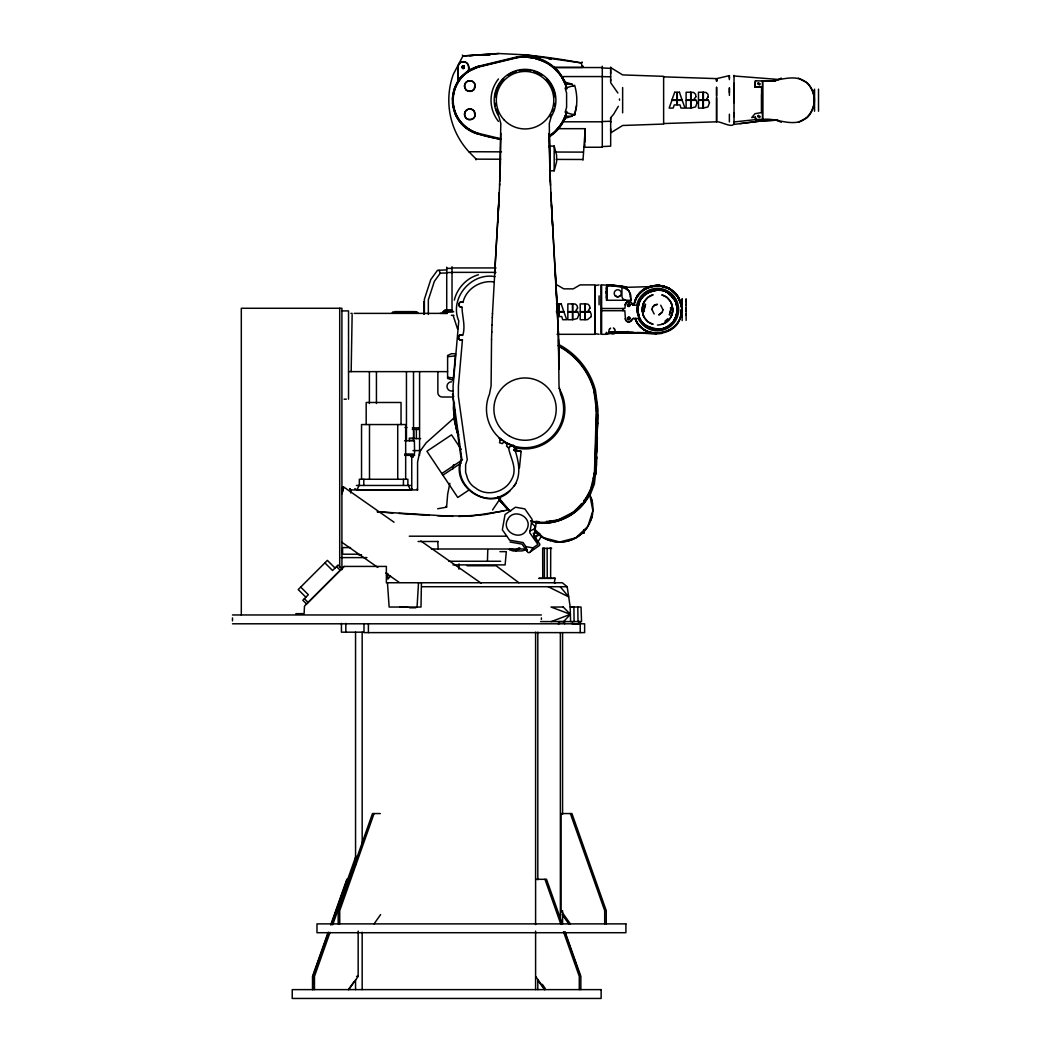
<?xml version="1.0" encoding="UTF-8"?>
<svg xmlns="http://www.w3.org/2000/svg" width="1051" height="1051" viewBox="0 0 1051 1051"><rect width="100%" height="100%" fill="white"/><g stroke="black" fill="none" stroke-linecap="round" stroke-linejoin="round"><path stroke-width="1.5" d="M610.67 131.349L610.67 130.652M610.67 129.838L610.67 128.892M610.67 122.586L610.67 121.036M610.67 119.394L610.67 117.686L612.378 115.755A50.973 50.908 -89.6 0 0 613.718 114.099L618.33 106.282M610.67 80.993L610.67 79.364M610.67 73.715L610.67 71.494M610.67 70.562L610.67 69.734M610.67 67.579L622.639 74.91L663.628 76.342L663.628 124.057L622.639 125.489L610.67 132.899M681.534 310.702L682.165 309.428M716.585 95.523L716.585 87.325L716.585 121.824C720.552 120.944 735.214 130.35 734.018 121.601M729.381 95.352L729.394 87.811L729.381 92.619M729.381 79.64L729.381 75.606L716.716 78.628L663.628 76.841M734.018 116.674L734.018 83.331M755.419 117.068L755.419 119.617L755.419 117.068L751.741 117.567L754.973 113.718L761.594 112.549L761.594 86.957L754.815 87.062L761.594 86.957M734.018 76.605L734.018 75.488L734.018 102.735M755.419 119.617L762.698 119.394L762.698 80.993L755.419 80.782L754.973 86.957M342.35 492.525L341.917 493.799C342.258 492.131 342.481 484.314 343.467 488.176M547.124 548.333L547.256 578.339L550.619 578.339L550.724 548.333L551.499 548.333L549.87 548.333M606.874 300.231L606.558 291.547L606.427 300.271L630.915 300.271A45.035 28.994 -87.4 0 0 630.416 296.159M606.427 297.985L606.44 295.817M716.572 79.574L716.585 78.654L716.585 81.321L716.716 78.628M729.368 121.916L729.381 114.191M606.453 291.942L606.466 290.194M647.337 327.097L653.945 329.502C632.479 326.795 632.702 292.835 653.945 289.695L644.46 294.109M734.018 113.009L734.018 124.386L761.594 120.944L777.648 120.103M606.466 290.273L606.48 288.749M549.712 163.076L549.292 123.414L551.276 116.464A30.86 30.86 0 0 0 545.141 76.776A30.86 30.86 0 0 0 504.979 76.776A30.86 30.86 0 0 0 498.844 116.464L500.815 123.414L499.619 185.396M606.48 288.802C605.652 283.061 620.418 287.317 624.741 287.829M454.229 414.869L454.374 402.783M491.54 339.604L491.106 385.875L489.424 394.309A38.585 38.585 0 0 0 525.053 447.687A38.585 38.585 0 0 0 560.682 394.309L559.001 385.875L558.383 332.694L555.059 266.034M500.394 163.076L500.815 133.293M682.165 307.391L681.626 311.779M350.653 492.958L350.732 489.924L349.786 488.662L350.824 490.042M491.526 339.709L491.763 331.88M593.276 478.52L594.485 472.017L596.351 409.312L593.894 390.657M595.365 395.123L596.771 409.273L594.892 472.03L589.519 493.589L583.594 501.038M596.114 464.792L595.667 474.553L595.654 464.778L596.548 464.805L595.878 472.49M596.114 464.266L596.351 456.922M596.705 445.033L596.259 454.755L596.245 445.02L597.139 445.046L596.469 452.731M596.692 444.507L596.942 437.163M597.362 423.093L596.534 435.35L597.086 423.08L597.783 423.106L597.126 430.726M597.349 422.449L597.296 410.048C596.797 414.304 597.559 435.061 597.612 414.462M596.219 467.235L594.367 483.972L590.045 495.205L589.677 494.43A52.445 51.499 -24 0 1 535.34 522.781M596.469 459.182L597.953 409.299L595.444 390.249A72.874 72.874 0 0 0 558.725 344.478M487.441 561.26L487.795 549.66M499.908 178.079L500.407 162.905M491.75 332.287L492.013 324.733M606.519 291.85L606.821 299.272L606.913 296.172M455.254 410.415L455.083 415.066L452.534 393.889L453.769 396.529M606.243 334.257L606.309 332.3M499.777 181.521L499.921 177.672M492.013 324.877L492.315 317.336M492.315 317.481L492.485 313.526M499.685 183.702L498.962 199.69M492.459 314.026L499.304 192.399M421.425 582.753L421.004 607.031L389.146 607.031L387.451 582.753M452.416 99.201L454.032 89.545L457.75 81.544L457.75 67.093L459.366 63.191A5.531 5.531 0 0 1 468.799 67.093C470.204 74.017 459.537 74.989 457.934 81.255L457.934 67.093A5.334 5.334 0 0 1 463.281 61.759A5.334 5.334 0 0 1 468.615 67.093L468.615 70.575M499.264 193.437L497.74 222.116M729.381 75.606L729.381 75.961M455.372 355.934L455.49 353.727L451.365 353.727L447.608 355.474L447.608 378.452L453.165 380.199L455.372 355.934L447.608 356.657M498.7 204.682L494.587 274.022M637.55 306.077L637.55 313.106L637.55 306.077L641.964 296.605M677.356 313.106L677.356 306.077L677.356 313.106L672.929 322.578M417.076 607.031L418.508 582.753M437.676 508.75L446.596 507.173L447.66 494.18L449.854 483.276M583.003 160.146L585.236 128.682L558.567 128.682L565.162 118.29L572.033 116.214L573.439 114.165M412.912 456.62L410.98 456.62L413.398 456.62L412.912 456.095M643.751 311.569L645.511 304.146L643.948 309.598L644.46 311.464M671.142 307.628L669.382 315.037L670.958 309.598L670.433 307.72M519.457 467.84L521.112 451.418L513.742 449.644M601.619 310.702L624.82 310.702L625.542 319.846A3.6 3.56 -69.5 0 0 629.812 321.79L632.098 319.596A1.76 1.734 -69.5 0 1 633.241 318.492L638.154 318.414A21.217 21.217 0 0 0 671.747 325.258A21.217 21.217 0 0 0 667.989 291.18A21.217 21.217 0 0 0 636.696 305.184L633.753 305.184A1.76 1.76 0 0 1 632.098 304.002A3.508 3.468 41.1 0 0 630.639 302.189L629.602 301.755A3.626 3.547 44.8 0 0 625.962 303.056A3.652 3.56 56.6 0 0 625.384 304.186L624.872 308.495L601.619 308.495M676.437 302.675C668.397 277.477 627.539 294.254 639.284 317.888L637.353 309.598L639.941 299.482M674.952 319.701L677.54 309.598L674.952 299.482M643.803 302.32L641.99 309.598L643.803 316.863L648.178 321.961L653.131 324.286C638.693 320.91 638.837 298.3 653.118 294.753L648.178 297.223L643.803 302.32L642.292 307.418M661.762 324.286C676.384 320.936 675.99 298.208 661.762 294.897L666.728 297.223L671.09 302.32L672.903 309.598C672.706 317.993 665.822 324.864 657.453 325.048M343.493 488.19L342.1 493.155M633.871 305.184C636.157 293.374 647.534 285.136 659.45 285.662L669.71 288.946L676.923 295.541L680.536 302.964C674.768 279.421 637.313 281.156 633.871 305.184L636.735 296.934A25.25 24.672 19 0 1 638.68 294.188A24.79 23.937 -0.9 0 1 640.309 292.375L641.609 291.206M585.026 142.949L585.236 128.682M342.061 492.866L341.917 488.413M534.499 529.376L534.906 527.063M536.338 522.373L533.974 535.8L539.82 544.142L539.597 545.377L529.152 552.695L527.93 552.471L522.084 544.129L509.998 542.001M572.611 621.588L572.204 623.795L580.349 623.795L580.375 621.588L578.615 621.588L578.878 623.782M675.609 317.888L677.54 309.598L675.609 301.295A19.969 19.969 0 0 0 651.817 290.431C640.348 294.267 633.95 308.902 640.532 319.359M452.679 469.245L453.612 464.581M574.634 115.071L576.316 107.373A51.591 51.591 0 0 0 574.634 85.328L565.149 88.126L566.607 93.079L566.607 107.307L565.149 112.273L574.634 115.071L576.539 105.586M681.455 303.135L681.416 304.527L681.587 302.635M639.205 302.031L637.694 309.598L639.205 317.152L637.681 312.436L637.681 306.747M352.138 314.696L351.165 371.634M542.763 578.339L542.658 548.333L544.379 548.333L544.379 578.339L555.256 578.326L554.219 582.753L555.572 582.753M681.298 302.031L681.941 299.443L681.692 300.56M681.639 300.757L681.455 301.466M654.169 313.973L651.975 309.598L652.618 307.023L654.615 305.197L652.618 307.023M662.275 312.173L658.977 314.84L662.275 312.173L662.918 309.598L660.737 305.21M343.191 489.582L342.705 491.277M813.855 92.028L814.328 90.044L813.724 92.514M554.179 170.801L556.61 161.749L556.61 155.154L554.179 146.089L549.384 146.089L549.949 170.801L554.179 170.801L554.179 146.089M681.114 314.998C677.278 337.765 641.938 339.959 634.988 318.414M671.09 316.863L672.614 311.779M454.321 300.113C457.093 288.276 466.644 277.937 478.441 274.758M416.945 489.07L417.575 489.924L350.732 489.924M685.686 304.948L685.909 304.291M548.924 136.538L550.107 135.724A43.866 43.866 0 0 0 554.81 131.887L561.786 123.453L566.817 112.286M328.07 932.395L312.515 976.379L312.515 989.622M330.75 924.814L346.843 879.306L349.957 879.306M328.464 932.395L312.909 976.379L312.909 989.622M331.144 924.814L347.237 879.306M337.161 909.128L338.777 904.569M343.598 890.92L355.934 856.026M330.027 932.395L314.472 976.379L314.472 989.622M332.707 924.814L348.801 879.306M374.064 813.553L339.736 910.639L339.736 923.882M500.368 440.185L499.461 442.734L502.325 443.627A2.43 2.43 0 0 1 505.636 442.734A2.43 2.43 0 0 1 506.529 446.058L508.737 448.094L510.484 446.031L513.177 445.808L505.767 442.524L499.212 437.741L500.368 440.185L499.212 437.741M475.945 159.805L476.366 158.662M566.069 115.912L564.177 120.287A43.984 43.984 0 0 1 549.331 136.88M564.702 81.098L558.987 72.191L554.376 67.409L582.123 67.409L582.924 66.213M651.975 309.598L652.277 308.849M662.629 310.334L662.918 309.598M354.844 488.662L357.104 489.858L358.943 485.457M564.177 120.287L565.162 118.29L564.492 118.474A43.472 43.472 0 0 1 551 135.08M586.116 497.872L590.517 489.635M649.032 287.435L651.16 286.595L627.986 287.291L620.97 285.951L601.619 284.887L601.619 334.31L606.243 334.31M635.881 298.458L640.348 292.362M675.018 318.571C672.377 324.168 666.938 328.135 660.961 329.502L670.433 325.074M653.394 290.496C647.994 291.455 643.225 295.068 640.532 299.824M638.89 301.9L643.488 295.633M676.003 317.284L672.535 322.67A19.969 19.969 0 0 0 677.212 306.747L675.609 301.295L668.922 293.794M530.427 551.801L533.028 547.886L537.941 544.444L529.73 532.726L532.108 519.299L524.817 508.881L515.463 507.226L505.045 514.53L502.352 529.783L509.643 540.201L523.07 542.566L525.92 546.638L527.037 551.21M492.538 509.958L500.578 498.095M635.172 300.008C643.462 277.017 681.206 283.402 681.284 307.575M374.064 923.882L380.62 914.606M348.393 989.622L354.016 981.687M348.801 989.622L358.155 976.379L358.155 931.081M446.728 272.997L440.33 273.142L434.352 281.366L428.335 299.863L428.335 314.459M514.057 486.114L515.923 483.552M581.61 503.521L575.685 510.97L555.874 521.033L546.362 521.427M754.815 87.062L755.419 80.782M674.978 326.165L676.752 324.05M390.525 576.066L387.885 579.127L387.74 573.426M609.777 328.937L610.657 328.083M563.651 621.588L570.365 614.31L570.194 607.031L567.185 586.721L562.338 582.753L386.374 582.753L386.374 566.423L344.124 566.423L306.564 603.997L302.819 600.252L308.35 594.708L300.704 587.062M638.811 294.044L640.427 292.336M620.326 295.659L618.697 296.658A3.416 3.271 0 0 1 616.766 296.645L615.137 295.659M774.64 81.255L761.594 81.098L775.126 80.782M344.124 566.423L304.501 606.072L304.107 613.653L295.856 613.653M553.483 541.423A33.238 33.238 0 0 0 582.399 533.041L583.975 531.464A33.238 33.238 0 0 0 586.8 527.996M581.61 62.732L582.254 62.101L581.229 63.099M573.268 512.192L579.745 505.859M640.808 291.928C648.309 284.624 660.553 283.31 669.579 288.578L659.476 285.438L648.717 286.976M668.922 325.39L671.957 322.657M664.928 321.238L667.91 318.65M641.885 290.969C649.597 284.112 661.302 284.387 670.131 288.907L672.377 291.14M535.248 528.587L530.046 530.939M357.104 489.858L410.31 489.858L412.11 488.662M774.745 81.163L781.313 78.129M509.971 490.896C489.07 512.231 449.841 486.718 461.218 459.077L455.503 419.126M518.984 547.807L515.739 550.08L509.893 549.042M534.158 537.179L539.57 533.396M515.975 550.96L519.956 548.162M534.552 537.941L539.859 534.223M441.801 473.567L462.519 459.747M442.878 475.183L461.008 463.084M469.416 489.727L457.776 497.491L426.916 451.247L451.51 434.838L461.139 449.276M645.971 293.794L649.505 291.758M613.718 332.339L656.836 333.706L608.884 331.866L615.085 331.656M412.662 456.095L411.756 456.751M447.739 311.779L453.69 311.74M637.681 312.436A19.969 19.969 0 0 0 646.654 326.388C653.197 330.434 661.71 330.434 668.239 326.388A19.969 19.969 0 0 1 651.817 328.753L646.654 326.388L642.358 322.67L644.46 325.074M413.398 456.62L412.728 456.751M646.654 292.795L657.453 290.063L661.513 290.496M647.337 292.086L651.817 290.431M667.556 327.097L663.076 328.753M798.366 122.258L807.221 117.567A24.58 24.58 0 0 0 807.221 82.819L798.366 78.129M408.484 312.791L409.995 312.436M551.341 621.588L570.365 614.31L570.601 621.588M394.585 312.791L401.574 312.791M462.033 307.234C462.19 316.785 465.685 325.652 462.821 335.4C457.868 331.84 456.962 342.324 462.453 339.67L458.394 386.098L458.394 396.516L467.261 459.602L465.619 464.634L465.619 472.28L466.802 475.919A18.353 18.353 0 0 0 475.564 487.992C486.823 497.162 505.15 492.341 511.535 479.558C517.92 468.72 510.418 458.275 508.513 447.739M566.817 88.113C561.05 66.318 536.614 52.13 514.832 57.95L479.401 66.528L467.879 71.678A34.985 34.985 0 0 0 463.452 75.304C453.585 84.658 450.222 99.976 455.201 112.602C461.678 131.454 483.71 136.564 500.959 139.087M392.509 312.791L415.473 312.791M503.744 510.983L471.163 516.067L437.597 515.765M412.163 312.265L417.562 312.502L392.496 312.502L396.161 312.502M650.333 286.503C657.295 284.427 665.112 285.544 671.077 289.695M599.083 284.887L595.221 285.557L595.221 333.627L599.083 334.31M549.266 521.309L558.16 519.864M628.104 331.577L621.364 332.195M400.234 312.502L409.824 312.502M734.018 121.969L756.878 119.472L755.551 119.472M651.883 286.345L659.608 285.504L663.562 286.266M392.706 312.265L393.455 312.502M555.256 578.326L552.642 578.339M451.391 310.649L444.481 310.649M616.267 332.628L606.269 333.653M611.38 333.18L606.703 333.627L633.792 332.536M582.123 67.409L581.4 62.942A660.961 660.961 0 0 0 524.961 54.823L498.739 53.522L462.939 55.966L453.336 74.293A76.25 76.25 0 0 0 468.864 151.738L476.182 159.148L500.71 159.226M613.863 332.996L624.163 332.55M602.289 146.588L610.67 146.155L610.67 117.686M446.728 269.871L437.439 270.357L430.779 279.54L424.381 299.233L424.381 314.026M777.766 120.129L761.594 120.944L739.97 123.637M535.012 521.9L539.018 521.73L535.944 521.27M663.628 123.545L716.585 121.824L716.585 97.822M498.739 53.522L462.939 55.966L462.401 55.059M442.629 311.74L448.199 311.569M602.289 121.509L610.67 121.272M458.867 516.501L484.747 514.583L508.855 509.788L497.74 496.584M480.557 55.178L489.832 54.954M494.141 281.931C480.557 279.908 466.013 288.775 462.992 302.425C462.217 301.821 461.113 301.834 460.246 302.241C457.605 303.516 459.103 307.877 461.98 307.247M655.482 285.557L659.608 285.504M444.875 309.94L451.602 309.94M542.658 548.333L550.724 548.333M507.738 508.802L499.764 500.631M554.508 67.54L602.289 67.54M562.167 76.565L602.289 76.565M762.698 80.993C777.306 82.661 794.096 71.993 807.063 82.976A24.357 24.357 0 0 1 813.894 104.01C812.265 112.247 806.84 120.011 798.326 122.047C785.767 124.438 775.06 117.948 762.698 119.394M565.464 84.172L572.033 84.172L573.439 86.235M565.464 116.214L572.033 116.214M563.375 121.798L602.289 121.798M583.844 147.245L602.289 147.245L602.289 66.213M452.022 267.939L496.019 267.939M446.728 268.373L452.022 268.373M452.022 272.354L495.914 272.354M446.728 272.537L452.022 272.537M494.982 276.636C471.176 272.17 449.027 298.471 458.775 320.923L453.099 385.875L453.099 396.884L461.836 459.129C452.114 482.803 481.122 507.475 503.284 495.008C524.594 483.499 519.706 463.386 513.387 445.033M556.439 303.884L558.633 303.884L558.646 311.608L556.439 311.608M681.442 310.268L682.165 310.268M341.917 310.912L348.538 310.912L348.538 399.183M443.732 310.951L452.784 310.951M394.94 311.621L415.119 311.621M443.667 311.569L452.771 311.569M556.439 311.989L558.646 311.989L558.672 316.561M350.929 313.382L352.164 313.382M354.161 313.382L447.358 313.382L440.185 313.343M557.043 334.31L595.011 334.31L595.011 284.887L580.139 284.887L573.255 288.854L563.796 288.854L556.912 284.887M348.538 371.634L447.568 371.634M453.441 377.992L447.608 377.27M453.165 397.015L442.274 397.015A4.414 4.414 0 0 1 437.86 392.601L437.86 371.634M344.124 399.183L346.331 399.183M405.042 427.547L406.895 427.547M412.334 427.862L418.929 427.862M412.334 429.452L419.204 429.452M413.516 438.136L409.325 438.136L409.325 440.776M412.951 438.595L420.61 438.595M409.535 440.343L413.069 440.343M404.661 440.776L414.383 440.776L414.593 452.692M412.951 450.59L420.61 450.59M404.688 454.019L414.62 454.019M404.688 455.346L414.62 455.346M410.928 455.792L411.664 455.792M411.887 455.792L412.701 455.792M356.355 485.457L410.613 485.457M537.008 533.041L535.432 533.041L535.432 531.464L537.008 533.041A33.238 33.238 0 0 0 550.422 540.687M582.399 533.041L583.975 533.041L583.975 529.796M409.286 536.194L506.582 536.194M418.101 541.501L438.346 541.501M350.522 547.584L342.587 547.584L342.587 554.205L358.903 554.205M431.409 549.003L526.512 549.003M499.948 551.644L506.306 551.644L505.137 564.886L453.007 564.886M358.168 554.731L361.531 554.731M340.958 557.608L366.917 557.608M448.672 561.26L500.618 561.26M467.143 565.766L496.098 565.766L518.931 582.753M545.64 578.339L538.992 578.339L542.92 578.339M550.619 578.339L551.539 578.339M421.976 586.721L567.185 586.721M570.194 607.031L581.032 607.031L581.545 621.588L540.529 621.588M405.739 607.031L400.024 607.031M571.731 607.031L573.229 607.031M409.588 607.78L415.815 607.78M232.481 614.966L541.383 614.966M232.481 623.795L584.632 623.795L584.632 632.623L363.988 632.623L363.988 623.795M363.436 632.176L341.43 632.176L341.43 623.348M380.304 813.553L372.501 813.553L338.186 910.639L338.186 923.882M535.603 879.306L546.52 879.306L562.324 923.987M356.604 976.379L358.155 976.379M468.864 151.738L501.511 151.843M555.401 152.027L583.147 152.119M556.281 159.41L582.438 159.489M406.934 607.031L407.735 607.031M558.16 623.795L559.04 623.808L558.462 621.588L564.4 621.601L564.637 623.795M620.97 285.951L606.703 284.887L622.166 286.371M632.466 332.589L613.075 332.366L651.646 332.878M637.313 332.641L651.856 332.812L642.831 332.628M612.733 332.366L633.924 332.615M637.182 332.641L651.856 332.812M613.863 332.339L651.41 332.944M602.289 76.605L610.67 76.802M661.762 333.443C652.474 334.573 643.054 331.012 637.471 323.366L643.514 329.436M452.653 516.383L377.256 511.758M602.289 67.96L610.67 68.368M778.62 79.469L734.018 75.987M429.15 515.332L399.025 513.44M451.339 315.3L453.94 315.445M625.779 300.271L623.085 298.983A5.202 3.337 -87.5 0 1 622.599 298.287A4.059 2.601 -87.5 0 1 621.916 295.659L621.929 286.949L623.085 287.304M392.943 512.98L377.427 511.771M606.703 284.887L620.996 286.108M565.083 83.62C556.912 64.623 535.156 53.036 514.898 58.239L479.466 66.817A34.341 34.341 0 0 0 479.466 133.582L501.038 138.798M657.453 285.32L664.061 286.24M548.858 59.001L551.355 59.355M524.961 54.823L581.4 62.942M646.654 326.388L657.453 329.121M525.92 546.638L533.028 547.886M672.535 296.513L665.138 291.035L657.453 289.629L649.754 291.035C657.65 287.948 666.965 290.063 672.535 296.513L670.433 294.109M649.754 328.148L657.453 329.567L665.138 328.148L657.453 329.804L649.754 328.148L642.358 322.67M525.053 56.728L532.594 58.291M535.603 58.922L541.633 60.183M452.521 103.169L455.214 113.981A36.023 36.023 0 0 0 457.119 117.804C461.849 126.028 470.047 132.163 479.282 134.357L500.841 139.586M649.505 327.426L645.971 325.39L653.394 328.7M626.948 287.567L622.652 286.503M572.033 84.172L564.492 81.925A43.472 43.472 0 0 0 514.832 57.936M417.549 312.791L416.603 312.502L417.562 312.502M623.374 287.383L628.734 290.799A9.196 5.899 -87.5 0 1 629.418 292.086L630.377 296.237A45.942 29.481 -87.5 0 1 630.915 300.271M665.138 291.035L660.961 289.695L667.556 292.086M509.354 549.752L513.046 550.96L521.427 550.96A26.814 26.814 0 0 0 526.853 549.502M648.979 332.339L645.472 330.71M530.729 520.757L533.672 521.953M536.233 58.501L546.638 62.81M781.313 122.258L775.126 119.617M663.076 290.431L668.239 292.795M649.886 327.833L651.817 328.753M666.203 287.12L673.231 291.363L678.21 297.315M548.188 586.721L568.683 596.876L560.222 586.721M644.644 330.211L642.437 328.674M343.151 486.6L394.059 522.229M420.834 540.976L481.082 583.16M341.89 542.29L377.848 567.448M385.835 573.031L399.144 582.359M613.508 327.886L614.559 329.042M531.464 522.912L535.55 526.893M627.224 289.156L627.552 289.419A9.84 6.319 -87.5 0 1 628.248 290.142A8.763 5.623 -87.5 0 1 629.089 291.403M350.85 490.055L349.786 488.662M445.69 506.306L446.596 507.173M672.929 296.605L671.655 295.384L676.003 301.9M641.964 322.578L643.238 323.8L638.89 317.284M534.394 528.903L543.222 537.613L559.71 541.988L575.764 537.862L587.811 526.485L592.882 510.694L589.677 494.43A33.238 33.238 0 0 1 534.394 530.321M524.975 547.978L526.985 549.962M341.825 568.736L338.08 564.991L332.536 570.522L324.89 562.876M336.517 566.555L340.261 570.299M335.033 568.026L327.386 560.38L298.208 589.558L305.854 597.204M304.383 598.689L308.127 602.433M558.002 71.061L556.991 69.944A43.984 43.984 0 0 0 514.714 57.45L479.282 66.029L468.799 70.456L479.282 66.029A35.156 35.156 0 0 0 479.282 134.357M675.609 301.295L671.957 296.527M516.172 449.263L517.696 451.352M558.987 72.191L565.162 82.109M570.365 923.882L561.011 910.639L561.011 813.553L571.928 813.553L606.256 910.639L606.256 923.882M562.219 914.606L568.775 923.882M542.329 984.327L545.127 988.295M535.603 976.379L544.97 989.622M537.954 980.36L544.51 989.622M533.264 533.291L537.784 542.395M675.32 293.176L679.117 298.668M343.296 486.744L343.493 487.467M629.089 291.403L629.536 292.362A8.211 5.308 -87.2 0 1 629.641 292.69L629.877 293.61M617.883 93L610.67 82.701L610.67 67.106M458.525 434.273L456.462 429.885L453.375 409.102A71.678 71.678 0 0 1 453.664 402.717M638.456 316.509L639.941 319.701M439.003 270.278L440.33 273.142M685.909 301.834L685.909 299.443M408.445 485.457L410.31 489.858M678 296.697L681.284 305.013M570.365 813.553L604.693 910.639L604.693 923.882M565.044 931.698L580.848 976.379L580.848 989.622M564.834 932.395L580.388 976.379M544.97 879.306L560.761 923.987M563.494 931.698L579.285 976.379L579.285 989.622M813.986 107.149L813.829 105.258L813.842 106.624M685.686 314.236L685.909 314.893M453.126 315.392L457.553 329.002M464.647 87.167L465.803 89.545A6.411 5.82 -63.2 0 0 467.13 90.675L471.058 91.319L474.093 89.427L475.013 84.474A6.437 5.833 -38.7 0 0 471.833 81.072L468.877 80.809A5.124 4.782 -51.5 0 0 464.687 84.658A5.386 4.966 -54.5 0 0 464.66 87.154M457.763 434.247L453.796 418.193L426.18 442.813L419.835 451.523L417.575 462.059L417.575 489.924M671.379 303.227L672.903 309.598M641.99 309.598L643.514 315.957M455.07 420.531L457.645 431.606M514.701 448.632L515.24 451.418M553.207 236.107L557.674 314.354M553.26 236.843L550.855 193.437M552.59 225.637L551.42 204.682M437.768 541.501L438.188 549.003M608.897 331.512L608.976 330.224A5.216 2.509 -28.5 0 1 609.606 328.937M551.171 199.808L549.936 170.157M550.816 192.399L558.37 332.274M606.663 290.207L606.506 286.529L606.887 295.659L606.716 291.377M550.501 185.396L550.185 177.672M619.459 98.952L619.512 100.2M550.33 181.311L549.292 133.293L549.423 147.39M558.357 331.958L559.001 369.387L558.58 339.604M577.8 607.031L578.011 621.588M573.899 607.031L574.082 621.588M734.018 83.673L734.018 87.115M716.585 78.772L716.585 81.321M583.975 531.464L583.975 533.041M818.519 89.164L818.519 111.222M814.551 89.164L814.551 111.222M762.474 80.782L762.474 119.617M761.594 94.209L761.594 112.549M729.381 76.736L729.381 78.234M686.132 298.786L686.132 320.41M685.909 308.022L685.909 311.162M682.165 298.563L682.165 320.621M677.212 306.747L677.212 312.436M676.87 307.549L676.87 311.635M623.033 308.495L623.033 310.702M622.639 87.548L622.639 112.838M605.823 292.165L605.823 292.887M600.962 284.887L600.962 334.31M599.083 295.87L599.083 304.777M580.218 623.795L580.218 632.623M562.574 632.623L562.574 814.249M562.574 910.639L562.574 923.882M560.367 632.623L560.367 920.61M541.383 617.909L541.383 619.381M537.81 632.176L537.81 879.766M537.81 979.782L537.81 989.622M535.603 632.176L535.603 924.604M535.603 931.081L535.603 989.622M459.011 563.914L459.011 569.208M452.022 266.783L452.022 310.938M446.728 267.23L446.728 312.357M423.934 301.663L423.934 309.441M423.934 309.769L423.934 314.328M419.585 371.634L419.585 455.241M416.38 429.452L416.38 438.595M413.779 430.989L413.779 438.595M413.516 371.634L413.516 440.776M411.742 457.119L411.742 489.753M407.88 485.457L407.88 479.269L359.337 479.269L359.337 485.457M406.448 371.634L406.448 440.776M405.673 479.269L405.673 424.551L361.544 424.551L361.544 479.269M403.426 479.269L403.426 485.457M401.035 424.551L401.035 402.48L366.182 402.48L366.182 424.551M397.725 424.551L397.725 479.269M376.442 371.634L376.442 403.492M369.387 371.634L369.387 403.492M369.492 424.551L369.492 479.269M368.402 623.795L368.402 632.623M363.791 479.269L363.791 485.457M362.175 632.176L362.175 843.69M362.175 932.237L362.175 989.622M355.553 632.176L355.553 865.012M355.553 979.782L355.553 989.622M345.845 623.348L345.845 632.176M341.917 569.747L341.917 308.271L241.31 308.271L241.31 614.966M339.709 308.271L339.709 567.409M232.481 617.909L232.481 620.852M453.388 390.709A4.638 4.638 0 0 1 447.069 387.333A4.638 4.638 0 0 1 451.615 381.789M509.367 446.925A3.534 3.534 0 0 1 513.177 445.821M584.921 144.683A24.909 1.471 -84.9 0 1 584.75 145.485M584.579 146.142A24.909 1.471 -84.9 0 1 583.857 147.048M582.018 66.791A142.752 7.475 81.2 0 1 582.95 66.41M479.401 133.871A34.644 34.644 0 0 1 479.401 66.528M566.752 111.367A43.17 43.17 0 0 1 549.371 135.868M562.443 78.615A43.17 43.17 0 0 1 566.752 89.02M481.45 54.967A295.489 278.581 89.9 0 1 490.002 54.705M469.744 55.782A295.042 278.16 -89.9 0 1 473.633 55.453M498.463 121.417A34.026 34.026 0 0 1 498.463 78.97M555.164 103.169A30.256 30.256 0 0 1 554.731 106.098M554.008 108.976A30.256 30.256 0 0 1 553.01 111.774M551.736 114.454A30.256 30.256 0 0 1 550.212 117.003M498.371 114.454A30.256 30.256 0 0 1 496.111 108.976M495.389 106.098A30.256 30.256 0 0 1 494.942 103.169M494.942 97.231A30.256 30.256 0 0 1 503.665 78.799M508.25 75.041A30.256 30.256 0 0 1 516.277 71.245M519.155 70.522A30.256 30.256 0 0 1 530.965 70.522M533.842 71.245A30.256 30.256 0 0 1 541.869 75.041M546.454 78.799A30.256 30.256 0 0 1 555.164 97.231M589.677 494.43A52.419 51.473 -24 0 1 567.251 517.105L561.287 519.772A52.405 51.473 -24 0 1 535.76 522.781M458.63 434.917A71.271 71.271 0 0 1 454.058 402.848M558.567 346.199A71.271 71.271 0 0 1 596.298 411.23M558.16 345.529A71.678 71.678 0 0 1 596.745 409.246M594.485 472.017A51.854 51.854 0 0 1 531.044 521.007M510.576 511.206A51.854 51.854 0 0 1 499.514 499.238M592.501 514.11A33.238 33.238 0 0 1 591.03 519.838M591.03 497.688A33.238 33.238 0 0 1 592.501 503.429M558.974 388.279A39.793 39.793 0 0 1 513.847 447.292M680.825 304.514A6.477 0.854 78 0 1 681.114 306.314M615.006 332.077A2.693 0.854 16.6 0 0 615.045 331.656A3.495 1.419 21.4 0 0 615.098 331.472L615.045 330.093A5.57 2.825 30.9 0 0 614.401 329.029M625.24 318.598A3.534 3.534 0 0 0 632.098 319.596A1.76 1.76 0 0 1 633.753 318.414M633.753 305.171A1.747 1.708 51.5 0 1 632.098 304.002A3.534 3.534 0 0 0 625.253 304.816M611.905 333.863A79.048 29.481 2.3 0 1 614.349 333.692M625.292 304.829A3.56 3.534 39.3 0 1 632.15 303.989M624.754 287.777A14.99 9.656 -85.9 0 1 625.2 287.921A24.002 15.542 -85.1 0 1 625.726 288.158A12.362 7.948 -87.1 0 1 626.173 288.394A21.835 14.07 -86.9 0 1 626.672 288.71A16.015 10.3 -87.3 0 1 627.237 289.13M630.311 293.413A37.849 24.856 -86.9 0 1 630.81 295.975M461.494 340.038A2.68 2.68 0 0 1 458.42 336.977A2.68 2.68 0 0 1 462.282 335.006M461.139 307.273A2.68 2.68 0 0 1 458.945 303.831A2.68 2.68 0 0 1 462.676 302.202M541.12 536.654A26.814 26.814 0 0 1 537.153 542.421M681.324 314.932L681.81 317.008L681.324 314.932M814.289 93.013L813.763 95.116L814.289 93.013M464.568 113.731L464.542 114.743A5.176 4.808 52.3 0 0 465.081 116.661A5.045 4.716 51.3 0 0 466.237 118.251A5.229 4.861 50.7 0 0 468.877 119.591L471.833 119.328A6.437 5.833 37.7 0 0 475.013 115.925L474.093 110.972L471.544 109.212L468.378 109.173A6.24 5.649 65 0 0 466.644 110.053L466.197 110.434A6.214 5.649 62 0 0 465.186 111.761L464.568 113.731M595.891 456.909L595.681 464.253L596.561 464.279L596.784 456.935L595.891 456.909M596.482 437.15L596.259 444.494L597.152 444.52L597.362 437.177L596.482 437.15M681.271 309.598C682.848 334.888 643.225 342.495 635.316 318.414C643.304 342.363 682.73 334.809 681.271 309.598M697.102 102.578L695.591 106.913L691.019 108.095L691.019 100.344L696.104 100.344L697.102 102.578M578.851 314.669L577.341 318.545L572.769 319.727L572.769 311.976L577.853 311.976L578.851 314.669M461.809 66.817C464.003 72.401 466.013 62.508 461.809 66.791C463.99 72.44 466 62.456 461.809 66.817M709.491 102.643L707.954 106.913L703.382 108.095L703.382 100.331L708.479 100.331L709.491 102.643M627.749 304.764C628.419 309.047 631.506 302.491 627.815 304.632C628.143 309.099 631.612 302.373 627.749 304.764M627.749 317.993C628.393 322.276 631.546 315.747 627.815 317.862C628.156 322.342 631.572 315.602 627.749 317.993M577.59 308.009L575.948 310.557L577.59 311.621L572.769 311.621L572.769 303.897L575.409 304.094L577.052 305.565L577.59 308.009M589.939 308.114L588.297 310.557L589.939 311.635L585.131 311.635L585.131 303.897L587.851 304.133L589.466 305.657L589.939 308.114M507.62 519.654C500.946 531.753 520.968 541.961 526.827 529.428C533.514 517.328 513.492 507.134 507.62 519.654M671.904 100.357L669.159 108.095L673.139 108.095L674.295 104.916L676.923 104.916L676.91 100.357L671.904 100.357M674.703 92.252L671.904 99.976L676.897 99.976L676.897 92.252L674.703 92.252M758.31 82.766L757.679 83.87L759.584 84.973L760.215 83.87L758.31 82.766M758.31 115.426L757.679 116.53L759.584 117.633L760.215 116.53L758.31 115.426M590.767 316.995L587.496 319.649L585.131 319.727L585.131 311.963L590.228 311.963L591.069 313.829A4.624 4.624 0 0 1 590.767 316.995M695.841 96.823L694.199 98.925L695.841 99.99L691.019 99.99L691.019 92.252L693.66 92.462L695.604 94.248L695.841 96.823M708.164 96.942L706.561 98.925L708.19 100.003L703.382 100.003L703.382 92.252L706.101 92.488L708.019 94.354L708.164 96.942M655.982 304.58L654.169 305.21L657.453 304.37L655.982 304.58M414.147 312.436L416.222 312.265L414.147 312.436M679.419 92.252L677.304 92.252L677.304 99.976L682.086 99.976L679.419 92.252M690.691 92.252L686.106 92.252L686.106 99.99L690.691 99.99L690.691 92.252M703.053 92.252L698.468 92.252L698.468 99.99L703.053 100.003L703.053 92.252M682.23 100.344L677.304 100.357L677.304 104.916L679.958 104.916L681.009 108.095L684.976 108.095L682.23 100.344M690.691 100.344L686.106 100.344L686.106 108.095L690.691 108.095L690.691 100.344M703.053 100.331L698.468 100.331L698.468 108.095L703.053 108.095L703.053 100.331M561.168 303.884L559.053 303.884L559.053 311.608L563.822 311.608L561.168 303.884M572.44 303.897L567.842 303.897L567.842 311.621L572.44 311.621L572.44 303.897M584.79 303.897L580.205 303.897L580.205 311.635L584.79 311.635L584.79 303.897M563.967 311.976L559.053 311.989L559.053 316.548L561.707 316.548L562.745 319.727L566.725 319.727L563.967 311.976M572.44 311.976L567.842 311.976L567.842 319.727L572.44 319.727L572.44 311.976M584.79 311.963L580.205 311.976L580.205 319.727L584.79 319.727L584.79 311.963M563.244 607.031L551 607.031L570.365 614.31L563.244 607.031M625.897 923.882L316.982 923.882L316.982 932.71L625.897 932.71L625.897 923.882M601.133 989.622L292.231 989.622L292.231 998.45L601.133 998.45L601.133 989.622M521.112 451.418L513.637 449.986A42.5 42.5 0 0 0 521.112 451.418M674.611 292.428L669.815 288.749L677.107 295.41L680.89 303.305L677.107 295.41L674.611 292.428M507.134 508.802L499.172 499.475L507.134 508.802M680.22 301.637L677.934 296.737L681.284 305.578L680.22 301.637M509.485 436.086A31.149 31.149 0 0 0 556.215 409.102A31.149 31.149 0 0 0 509.485 382.13A31.149 31.149 0 0 0 509.485 436.086M504.257 120.037A28.745 28.745 0 0 0 552.642 108.292A28.745 28.745 0 0 0 518.274 72.256A28.745 28.745 0 0 0 504.257 120.037M466.25 118.251A5.36 5.36 0 0 0 475.131 115.518A5.36 5.36 0 0 0 468.312 109.186A5.36 5.36 0 0 0 466.25 118.251M466.25 90.005A5.36 5.36 0 0 0 475.131 87.272A5.36 5.36 0 0 0 468.312 80.953A5.36 5.36 0 0 0 466.25 90.005M615.466 295.975A3.534 3.534 0 0 0 621.207 293.873A3.534 3.534 0 0 0 616.53 289.945A3.534 3.534 0 0 0 615.466 295.975M627.946 306.222A1.327 1.327 0 0 0 630.075 305.368A1.327 1.327 0 0 0 628.275 303.949A1.327 1.327 0 0 0 627.946 306.222M627.946 319.465A1.327 1.327 0 0 0 630.075 318.611A1.327 1.327 0 0 0 628.275 317.192A1.327 1.327 0 0 0 627.946 319.465"/></g></svg>
